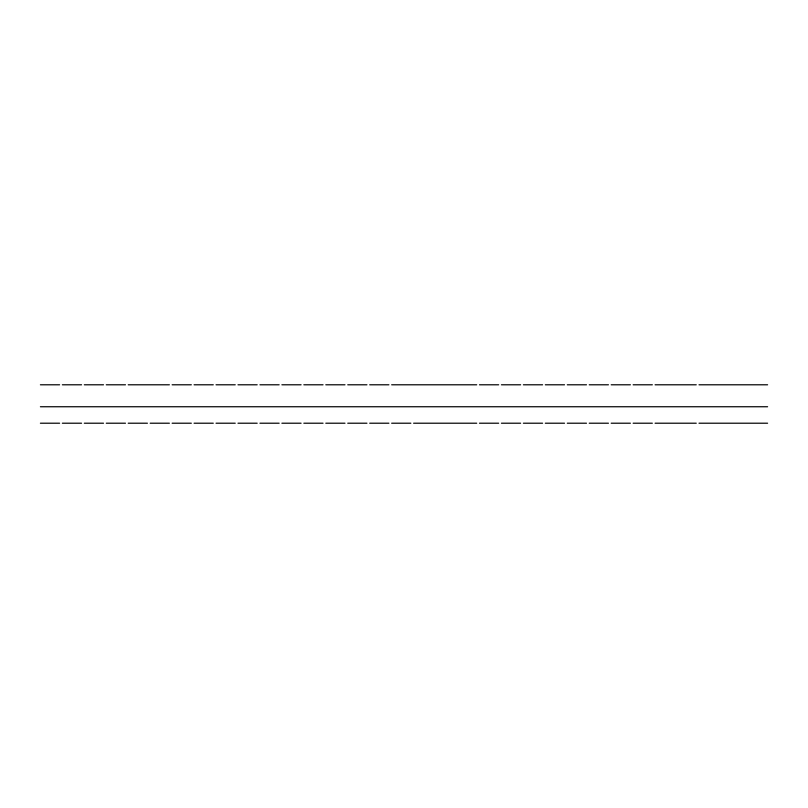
<?xml version="1.0" encoding="UTF-8"?>
<svg xmlns="http://www.w3.org/2000/svg" width="808" height="808" viewBox="0 0 808 808"><rect width="100%" height="100%" fill="white"/><g stroke="black" fill="none" stroke-linecap="round" stroke-linejoin="round"><path stroke-width="1.21" d="M40.4 384.79L59.61 384.79M62.357 384.79L81.558 384.79M84.305 384.79L103.515 384.79M106.262 384.79L125.472 384.79M128.209 384.79L169.377 384.79M172.124 384.79L191.324 384.79M194.072 384.79L213.282 384.79M216.029 384.79L235.239 384.79M237.976 384.79L257.186 384.79M259.934 384.79L279.144 384.79M281.881 384.79L301.091 384.79M303.838 384.79L323.049 384.79M325.796 384.79L344.996 384.79M347.743 384.79L366.953 384.79M369.7 384.79L388.911 384.79M391.648 384.79L476.72 384.79M479.467 384.79L498.677 384.79M501.414 384.79L520.625 384.79M523.372 384.79L542.582 384.79M545.319 384.79L564.529 384.79M567.277 384.79L586.487 384.79M589.234 384.79L608.444 384.79M611.181 384.79L630.391 384.79M633.139 384.79L652.349 384.79M655.086 384.79L696.254 384.79M699.001 384.79L767.6 384.79M40.4 406.747L767.6 406.747M40.4 423.21L59.61 423.21M62.357 423.21L81.558 423.21M84.305 423.21L103.515 423.21M106.262 423.21L125.472 423.21M128.209 423.21L147.42 423.21M150.167 423.21L169.377 423.21M172.124 423.21L191.324 423.21M194.072 423.21L213.282 423.21M216.029 423.21L235.239 423.21M237.976 423.21L257.186 423.21M259.934 423.21L279.144 423.21M281.881 423.21L301.091 423.21M303.838 423.21L323.049 423.21M325.796 423.21L344.996 423.21M347.743 423.21L366.953 423.21M369.7 423.21L388.911 423.21M391.648 423.21L410.858 423.21M413.605 423.21L476.72 423.21M479.467 423.21L498.677 423.21M501.414 423.21L520.625 423.21M523.372 423.21L542.582 423.21M545.319 423.21L564.529 423.21M567.277 423.21L586.487 423.21M589.234 423.21L608.444 423.21M611.181 423.21L630.391 423.21M633.139 423.21L652.349 423.21M655.086 423.21L696.254 423.21M699.001 423.21L767.6 423.21"/></g></svg>
